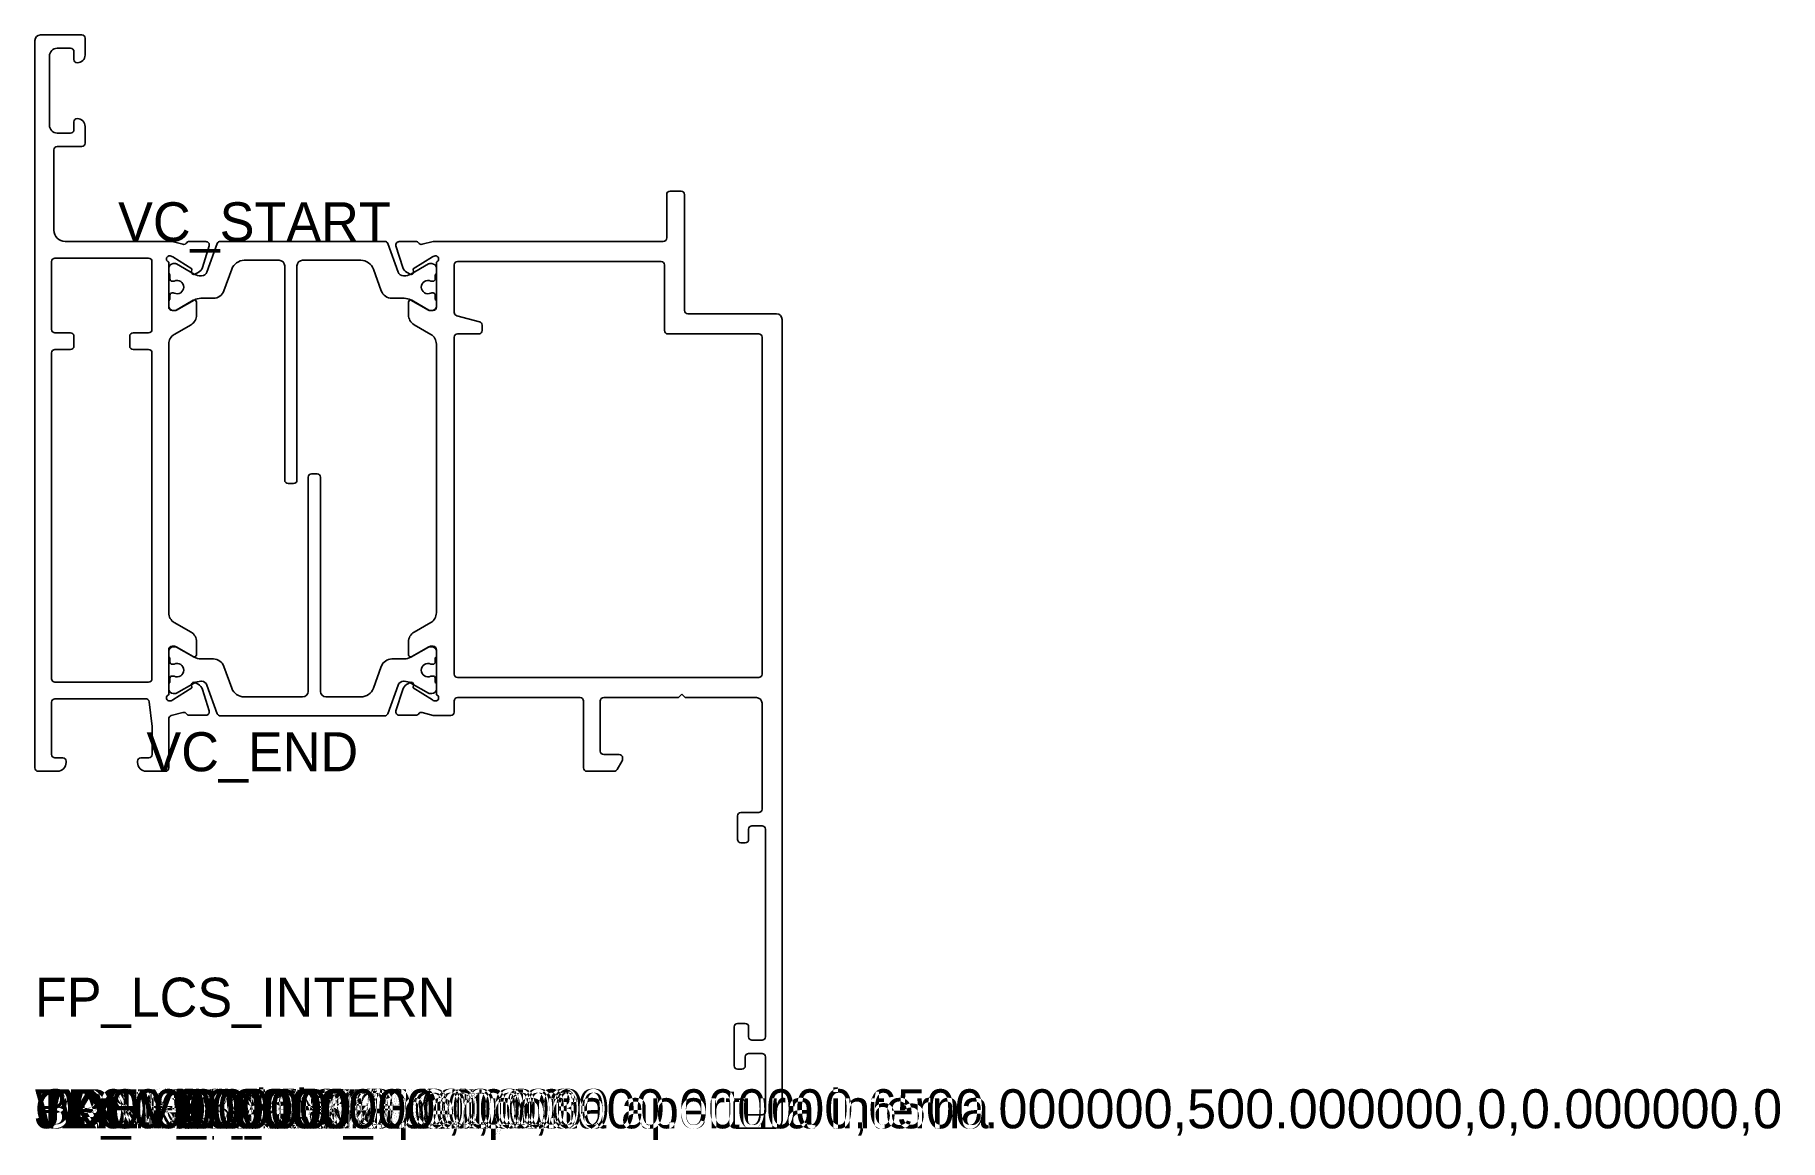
# Model space of a CAD drawing. Header units: metres. Extents: x 147 to 304, y 93 to 192.
import ezdxf

# ---------------------------------------------------------------- set-up
doc = ezdxf.new("R2010")
doc.units = ezdxf.units.M

msp = doc.modelspace()

# ---------------------------------------------------------------- linework, layer by layer
for p, q in [((147.20269, 125.871077), (147.20269, 191.072806)), ((147.70269, 191.572806), (151.40269, 191.572806)), ((151.70269, 191.272806), (151.70269, 189.772806)), ((148.50269, 189.672806), (148.50269, 183.472806)), ((150.40269, 190.372806), (149.20269, 190.372806)), ((150.70269, 189.372806), (150.70269, 190.072806)), ((150.70269, 183.072806), (150.70269, 183.772806)), ((151.70269, 183.372806), (151.70269, 181.872806)), ((149.20269, 182.772806), (150.40269, 182.772806)), ((151.40269, 181.572806), (149.20269, 181.572806)), ((148.90269, 181.272806), (148.90269, 174.071077)), ((203.852948, 177.271077), (203.852948, 173.371077)), ((205.152948, 177.571077), (204.152948, 177.571077)), ((205.452948, 166.871077), (205.452948, 177.271077)), ((149.90269, 173.071077), (159.425263, 173.071077)), ((159.501727, 173.061169), (159.425263, 173.071077)), ((159.501727, 173.061169), (160.46393, 172.807546)), ((160.98966, 173.046592), (162.540754, 173.046592)), ((162.827024, 172.656871), (162.225059, 170.736202)), ((163.55903, 172.873683), (162.630127, 170.321542)), ((178.564959, 173.071077), (163.840938, 173.071077)), ((179.77577, 170.321542), (178.846866, 172.873683)), ((179.578873, 172.656871), (180.180837, 170.736202)), ((181.416236, 173.046592), (179.865142, 173.046592)), ((182.904169, 173.061169), (181.941966, 172.807546)), ((182.980633, 173.071077), (182.904169, 173.061169)), ((203.552948, 173.071077), (182.980633, 173.071077)), ((148.70269, 171.271077), (148.70269, 165.171077)), ((157.4022, 171.571077), (149.00269, 171.571077)), ((157.7022, 165.171077), (157.7022, 171.271077)), ((159.24123, 171.771077), (159.202948, 171.771077)), ((159.202948, 171.205392), (159.202948, 167.171077)), ((159.202948, 170.671077), (159.202948, 170.244282)), ((161.270838, 170.593601), (159.562741, 171.677664)), ((159.809393, 171.071077), (159.602948, 171.071077)), ((161.491281, 170.131654), (159.909337, 171.044314)), ((161.258741, 170.305179), (161.270838, 170.593601)), ((164.142468, 168.629057), (164.8531, 170.581501)), ((165.980731, 171.371077), (169.102954, 171.371077)), ((169.602954, 170.871077), (169.602954, 151.671077)), ((170.702954, 151.671077), (170.702954, 170.871077)), ((171.202954, 171.371077), (176.425166, 171.371077)), ((177.552797, 170.581501), (178.263429, 168.629057)), ((182.496559, 171.044314), (180.914616, 170.131654)), ((181.135058, 170.593601), (182.843155, 171.677664)), ((181.147155, 170.305179), (181.135058, 170.593601)), ((182.802948, 171.071077), (182.596504, 171.071077)), ((183.164666, 171.771077), (183.202948, 171.771077)), ((183.202948, 171.205392), (183.202948, 167.171077)), ((183.202948, 170.244282), (183.202948, 170.671077)), ((184.802948, 166.697943), (184.802948, 170.971077)), ((185.102948, 171.271077), (203.352948, 171.271077)), ((203.652948, 170.971077), (203.652948, 165.071077)), ((159.302948, 170.071077), (159.302948, 169.696077)), ((159.502948, 169.496077), (159.614754, 169.496077)), ((159.614754, 169.496077), (159.699303, 169.514827)), ((161.83229, 170.266484), (161.551219, 170.119555)), ((162.153011, 169.971077), (162.090948, 169.971077)), ((180.314949, 169.971077), (180.252885, 169.971077)), ((180.573607, 170.266484), (180.854677, 170.119555)), ((182.706594, 169.514827), (182.791142, 169.496077)), ((182.791142, 169.496077), (182.902948, 169.496077)), ((183.102948, 169.696077), (183.102948, 170.071077)), ((159.202948, 167.697872), (159.202948, 167.271077)), ((159.302948, 168.246077), (159.302948, 167.871077)), ((159.614754, 168.446077), (159.502948, 168.446077)), ((159.699303, 168.427327), (159.614754, 168.446077)), ((159.872563, 166.911269), (161.402948, 167.794837)), ((159.909337, 166.89784), (161.491281, 167.8105)), ((161.702948, 167.621632), (161.702948, 166.466932)), ((162.090948, 167.971077), (163.202775, 167.971077)), ((179.203121, 167.971077), (180.314949, 167.971077)), ((180.702948, 167.621632), (180.702948, 166.466932)), ((180.914616, 167.8105), (182.496559, 166.89784)), ((182.533333, 166.911269), (181.002948, 167.794837)), ((182.791142, 168.446077), (182.706594, 168.427327)), ((182.902948, 168.446077), (182.791142, 168.446077)), ((183.102948, 167.871077), (183.102948, 168.246077)), ((183.202948, 167.271077), (183.202948, 167.697872)), ((159.502948, 166.871077), (159.722563, 166.871077)), ((159.602948, 166.871077), (159.809393, 166.871077)), ((182.596504, 166.871077), (182.802948, 166.871077)), ((182.902948, 166.871077), (182.683333, 166.871077)), ((187.080594, 165.857452), (185.025303, 166.408165)), ((213.702948, 166.571077), (205.752948, 166.571077)), ((214.202948, 94.271077), (214.202948, 166.071077)), ((149.00269, 164.871077), (150.40269, 164.871077)), ((150.70269, 164.571077), (150.70269, 163.671077)), ((155.7022, 163.671077), (155.7022, 164.571077)), ((156.0022, 164.871077), (157.4022, 164.871077)), ((161.202948, 165.600906), (159.702948, 164.734881)), ((181.202948, 165.600906), (182.702948, 164.734881)), ((184.802948, 134.271077), (184.802948, 164.471077)), ((185.102948, 164.771077), (187.002948, 164.771077)), ((187.302948, 165.071077), (187.302948, 165.567674)), ((203.952948, 164.771077), (212.102948, 164.771077)), ((212.402948, 164.471077), (212.402948, 134.271077)), ((148.70269, 163.071077), (148.70269, 133.871077)), ((150.40269, 163.371077), (149.00269, 163.371077)), ((157.4022, 163.371077), (156.0022, 163.371077)), ((157.7022, 133.871077), (157.7022, 163.071077)), ((159.202948, 163.868856), (159.202948, 139.773298)), ((183.202948, 163.868856), (183.202948, 139.773298)), ((171.702942, 151.936106), (171.702942, 132.736106)), ((172.502942, 152.236106), (172.002942, 152.236106)), ((172.802942, 132.736106), (172.802942, 151.936106)), ((169.902954, 151.371077), (170.402954, 151.371077)), ((159.702948, 138.907273), (161.202948, 138.041248)), ((182.702948, 138.907273), (181.202948, 138.041248)), ((159.202948, 136.471077), (159.202948, 132.436762)), ((159.202948, 136.336106), (159.202948, 135.909311)), ((159.722563, 136.771077), (159.502948, 136.771077)), ((159.809393, 136.736106), (159.602948, 136.736106)), ((161.402948, 135.847317), (159.872563, 136.730885)), ((161.491281, 135.796684), (159.909337, 136.709343)), ((161.702948, 137.175222), (161.702948, 136.020522)), ((180.702948, 137.175222), (180.702948, 136.020522)), ((182.496559, 136.709343), (180.914616, 135.796684)), ((181.002948, 135.847317), (182.533333, 136.730885)), ((182.802948, 136.736106), (182.596504, 136.736106)), ((182.683333, 136.771077), (182.902948, 136.771077)), ((183.202948, 136.471077), (183.202948, 132.436762)), ((183.202948, 135.909311), (183.202948, 136.336106)), ((159.302948, 135.736106), (159.302948, 135.361106)), ((159.502948, 135.161106), (159.614754, 135.161106)), ((159.614754, 135.161106), (159.699303, 135.179856)), ((163.202775, 135.636106), (162.090948, 135.636106)), ((164.8531, 133.025682), (164.142468, 134.978126)), ((178.263429, 134.978126), (177.552797, 133.025682)), ((180.314949, 135.636106), (179.203121, 135.636106)), ((182.706594, 135.179856), (182.791142, 135.161106)), ((182.791142, 135.161106), (182.902948, 135.161106)), ((183.102948, 135.361106), (183.102948, 135.736106)), ((149.00269, 133.571077), (157.4022, 133.571077)), ((159.202948, 133.362901), (159.202948, 132.936106)), ((159.302948, 133.911106), (159.302948, 133.536106)), ((159.614754, 134.111106), (159.502948, 134.111106)), ((159.562741, 131.96449), (161.270838, 133.048553)), ((159.699303, 134.092356), (159.614754, 134.111106)), ((159.909337, 132.562869), (161.491281, 133.475529)), ((161.270838, 133.048553), (161.258741, 133.336975)), ((161.551219, 133.522599), (161.83229, 133.37567)), ((162.090948, 133.636106), (162.153011, 133.636106)), ((162.630127, 133.285641), (163.55903, 130.7335)), ((178.846866, 130.7335), (179.77577, 133.285641)), ((180.252885, 133.636106), (180.314949, 133.636106)), ((180.854677, 133.522599), (180.573607, 133.37567)), ((180.914616, 133.475529), (182.496559, 132.562869)), ((181.135058, 133.048553), (181.147155, 133.336975)), ((182.843155, 131.96449), (181.135058, 133.048553)), ((182.791142, 134.111106), (182.706594, 134.092356)), ((182.902948, 134.111106), (182.791142, 134.111106)), ((183.102948, 133.536106), (183.102948, 133.911106)), ((183.202948, 132.936106), (183.202948, 133.362901)), ((212.102948, 133.971077), (185.102948, 133.971077)), ((148.70269, 131.771077), (148.70269, 127.071077)), ((157.141047, 132.071077), (149.00269, 132.071077)), ((157.7072, 129.571077), (157.43891, 131.806821)), ((159.202948, 131.871077), (159.24123, 131.871077)), ((159.602948, 132.536106), (159.809393, 132.536106)), ((162.225059, 132.905952), (162.827024, 130.985283)), ((171.202942, 132.236106), (165.980731, 132.236106)), ((176.425166, 132.236106), (173.302942, 132.236106)), ((180.180837, 132.905952), (179.578873, 130.985283)), ((182.596504, 132.536106), (182.802948, 132.536106)), ((183.202948, 131.871077), (183.164666, 131.871077)), ((184.802948, 130.871077), (184.802948, 131.872188)), ((185.102948, 132.172188), (196.102948, 132.172188)), ((196.402948, 131.872188), (196.402948, 125.871077)), ((197.902948, 127.371077), (197.902948, 131.872188)), ((198.202948, 132.172188), (204.902948, 132.172188)), ((204.902948, 132.172188), (205.202948, 132.472188)), ((205.202948, 132.472188), (205.502948, 132.172188)), ((205.502948, 132.172188), (211.902948, 132.172188)), ((212.402948, 131.672188), (212.402948, 122.171077)), ((159.202948, 130.271077), (159.202707, 125.871061)), ((160.46393, 130.834608), (159.426484, 130.561152)), ((162.540754, 130.595562), (160.98966, 130.595562)), ((163.840938, 130.536106), (178.564959, 130.536106)), ((179.865142, 130.595562), (181.416236, 130.595562)), ((181.941966, 130.834608), (182.904169, 130.580985)), ((182.904169, 130.580985), (182.980633, 130.571077)), ((182.980633, 130.571077), (184.502948, 130.571077)), ((157.7072, 127.071077), (157.7072, 129.571077)), ((149.00269, 126.771077), (149.70269, 126.771077)), ((156.70269, 126.771077), (157.4072, 126.771077)), ((199.602948, 127.071077), (198.202948, 127.071077)), ((199.902948, 126.651462), (199.902948, 126.771077)), ((149.20269, 125.571077), (147.50269, 125.571077)), ((150.00269, 126.471077), (150.00269, 126.371077)), ((156.40269, 126.371077), (156.40269, 126.471077)), ((158.902707, 125.571077), (157.20269, 125.571077)), ((196.702948, 125.571077), (199.152393, 125.571077)), ((199.4122, 125.721077), (199.862756, 126.501462)), ((210.202948, 121.571077), (210.202948, 119.471077)), ((212.102948, 121.871077), (210.502948, 121.871077)), ((211.502948, 120.671077), (212.402948, 120.671077)), ((210.502948, 119.171077), (210.902948, 119.171077)), ((211.202948, 119.471077), (211.202948, 120.371077)), ((212.702948, 120.371077), (212.702948, 101.771077)), ((209.902948, 102.671077), (209.902948, 99.171077)), ((210.902948, 102.971077), (210.202948, 102.971077)), ((211.202948, 101.771077), (211.202948, 102.671077)), ((211.202948, 100.271077), (212.402948, 100.271077)), ((212.402948, 101.471077), (211.502948, 101.471077)), ((210.202948, 98.871077), (210.602948, 98.871077)), ((210.902948, 99.171077), (210.902948, 99.971077)), ((212.702948, 99.971077), (212.702948, 95.071077)), ((209.902948, 95.871077), (209.902948, 93.871077)), ((210.602948, 96.171077), (210.202948, 96.171077)), ((210.902948, 95.071077), (210.902948, 95.871077)), ((212.402948, 94.771077), (211.202948, 94.771077)), ((210.202948, 93.571077), (213.502948, 93.571077))]:
    msp.add_line(p, q)
for centre, radius, start, end in [((147.70269, 191.072806), 0.5, 90, 180), ((151.40269, 191.272806), 0.3, 360, 90), ((149.20269, 189.672806), 0.7, 90, 180), ((150.40269, 190.072806), 0.3, 360, 90), ((151.00269, 189.372806), 0.3, 180, 270), ((151.00269, 189.772806), 0.7, 270, 360), ((149.20269, 183.472806), 0.7, 180, 270), ((151.00269, 183.772806), 0.3, 90, 180), ((151.00269, 183.372806), 0.7, 360, 90), ((149.20269, 181.272806), 0.3, 90, 180), ((150.40269, 183.072806), 0.3, 270, 360), ((151.40269, 181.872806), 0.3, 270, 360), ((204.152948, 177.271077), 0.3, 90, 180), ((205.152948, 177.271077), 0.3, 360, 90), ((149.90269, 174.071077), 1, 180, 270), ((160.553651, 173.093816), 0.3, 252.598279, 330.367342), ((160.988258, 172.846597), 0.2, 90, 150.367342), ((162.540754, 172.746592), 0.3, 342.598279, 90), ((163.840938, 172.771077), 0.3, 90, 160), ((178.564959, 172.771077), 0.3, 20, 90), ((179.865142, 172.746592), 0.3, 90, 197.401721), ((181.417639, 172.846597), 0.2, 29.632658, 90), ((181.852245, 173.093816), 0.3, 209.632658, 287.401721), ((203.552948, 173.371077), 0.3, 270, 360), ((149.00269, 171.271077), 0.3, 90, 180), ((157.4022, 171.271077), 0.3, 360, 90), ((159.302948, 171.488234), 0.3, 109.471221, 250.528779), ((159.602948, 170.671077), 0.4, 90, 180), ((159.24123, 171.171077), 0.6, 57.598279, 90), ((159.809393, 170.871077), 0.2, 60.018361, 90), ((161.461674, 170.975458), 0.8, 297.598279, 342.598279), ((165.980731, 170.171077), 1.2, 90, 160), ((169.102954, 170.871077), 0.5, 360, 90), ((171.202954, 170.871077), 0.5, 90, 180), ((176.425166, 170.171077), 1.2, 20, 90), ((180.944222, 170.975458), 0.8, 197.401721, 242.401721), ((182.596504, 170.871077), 0.2, 90, 119.981639), ((182.802948, 170.671077), 0.4, 360, 90), ((183.164666, 171.171077), 0.6, 90, 122.401721), ((183.102948, 171.488234), 0.3, 289.471221, 70.528779), ((185.102948, 170.971077), 0.3, 90, 180), ((203.352948, 170.971077), 0.3, 360, 90), ((159.402948, 170.244282), 0.2, 180, 240), ((159.502948, 169.696077), 0.2, 180, 270), ((159.952948, 168.971077), 0.6, 360, 115.007833), ((161.458565, 170.296798), 0.2, 180, 297.598279), ((162.090948, 171.171077), 1.2, 240.018361, 270), ((162.153011, 170.471077), 0.5, 270, 342.598279), ((180.252885, 170.471077), 0.5, 197.401721, 270), ((180.314949, 171.171077), 1.2, 270, 299.981639), ((180.947331, 170.296798), 0.2, 242.401721, 360), ((182.452948, 168.971077), 0.6, 64.992167, 180), ((182.902948, 169.696077), 0.2, 270, 360), ((183.002948, 170.244282), 0.2, 300, 360), ((159.402948, 167.697872), 0.2, 120, 180), ((159.502948, 168.246077), 0.2, 90, 180), ((159.952948, 168.971077), 0.6, 244.992167, 360), ((161.502948, 167.621632), 0.2, 360, 120), ((162.090948, 166.771077), 1.2, 90, 119.981639), ((163.202775, 168.971077), 1, 270, 340), ((179.203121, 168.971077), 1, 200, 270), ((180.314949, 166.771077), 1.2, 60.018361, 90), ((180.902948, 167.621632), 0.2, 60, 180), ((182.452948, 168.971077), 0.6, 180, 295.007833), ((182.902948, 168.246077), 0.2, 360, 90), ((183.002948, 167.697872), 0.2, 360, 60), ((159.602948, 167.271077), 0.4, 180, 270), ((159.502948, 167.171077), 0.3, 180, 270), ((159.722563, 167.171077), 0.3, 270, 300), ((159.809393, 167.071077), 0.2, 270, 299.981639), ((160.702948, 166.466932), 1, 300.000001, 360), ((181.702948, 166.466932), 1, 180, 240), ((182.596504, 167.071077), 0.2, 240.018361, 270), ((182.683333, 167.171077), 0.3, 240, 270), ((182.802948, 167.271077), 0.4, 270, 360), ((182.902948, 167.171077), 0.3, 270, 360), ((185.102948, 166.697943), 0.3, 180, 255), ((205.752948, 166.871077), 0.3, 180, 270), ((213.702948, 166.071077), 0.5, 360, 90), ((149.00269, 165.171077), 0.3, 180, 270), ((150.40269, 164.571077), 0.3, 360, 90), ((156.0022, 164.571077), 0.3, 90, 180), ((157.4022, 165.171077), 0.3, 270, 360), ((160.202948, 163.868856), 1, 120.000001, 180), ((182.202948, 163.868856), 1, 360, 60), ((185.102948, 164.471077), 0.3, 90, 180), ((187.002948, 165.071077), 0.3, 270, 360), ((187.002948, 165.567674), 0.3, 360, 75), ((203.952948, 165.071077), 0.3, 180, 270), ((212.102948, 164.471077), 0.3, 360, 90), ((149.00269, 163.071077), 0.3, 90, 180), ((150.40269, 163.671077), 0.3, 270, 360), ((156.0022, 163.671077), 0.3, 180, 270), ((157.4022, 163.071077), 0.3, 360, 90), ((172.002942, 151.936106), 0.3, 90, 180), ((172.502942, 151.936106), 0.3, 360, 90), ((169.902954, 151.671077), 0.3, 180, 270), ((170.402954, 151.671077), 0.3, 270, 360), ((160.202948, 139.773298), 1, 180, 240.000001), ((182.202948, 139.773298), 1, 300, 360), ((160.702948, 137.175222), 1, 360, 60.000001), ((181.702948, 137.175222), 1, 120, 180), ((159.502948, 136.471077), 0.3, 90, 180), ((159.602948, 136.336106), 0.4, 90, 180), ((159.722563, 136.471077), 0.3, 60, 90), ((159.809393, 136.536106), 0.2, 60.018361, 90), ((182.596504, 136.536106), 0.2, 90, 119.981639), ((182.683333, 136.471077), 0.3, 90, 120), ((182.802948, 136.336106), 0.4, 360, 90), ((182.902948, 136.471077), 0.3, 360, 90), ((159.402948, 135.909311), 0.2, 180, 240), ((159.502948, 135.361106), 0.2, 180, 270), ((159.952948, 134.636106), 0.6, 360, 115.007833), ((159.952948, 134.636106), 0.6, 244.992167, 360), ((161.502948, 136.020522), 0.2, 240, 360), ((162.090948, 136.836106), 1.2, 240.018361, 270), ((163.202775, 134.636106), 1, 20, 90), ((179.203121, 134.636106), 1, 90, 160), ((180.314949, 136.836106), 1.2, 270, 299.981639), ((180.902948, 136.020522), 0.2, 180, 300), ((182.452948, 134.636106), 0.6, 64.992167, 180), ((182.452948, 134.636106), 0.6, 180, 295.007833), ((182.902948, 135.361106), 0.2, 270, 360), ((183.002948, 135.909311), 0.2, 300, 360), ((149.00269, 133.871077), 0.3, 180, 270), ((157.4022, 133.871077), 0.3, 270, 360), ((159.402948, 133.362901), 0.2, 120, 180), ((159.502948, 133.911106), 0.2, 90, 180), ((161.458565, 133.345356), 0.2, 62.401721, 180), ((162.090948, 132.436106), 1.2, 90, 119.981639), ((161.461674, 132.666696), 0.8, 17.401721, 62.401721), ((162.153011, 133.136106), 0.5, 17.401721, 90), ((165.980731, 133.436106), 1.2, 200, 270), ((176.425166, 133.436106), 1.2, 270, 340), ((180.252885, 133.136106), 0.5, 90, 162.598279), ((180.944222, 132.666696), 0.8, 117.598279, 162.598279), ((180.314949, 132.436106), 1.2, 60.018361, 90), ((180.947331, 133.345356), 0.2, 360, 117.598279), ((182.902948, 133.911106), 0.2, 360, 90), ((183.002948, 133.362901), 0.2, 360, 60), ((185.102948, 134.271077), 0.3, 180, 270), ((212.102948, 134.271077), 0.3, 270, 360), ((149.00269, 131.771077), 0.3, 90, 180), ((157.141047, 131.771077), 0.3, 6.842773, 90), ((159.302948, 132.15392), 0.3, 109.471221, 250.528779), ((159.602948, 132.936106), 0.4, 180, 270), ((159.24123, 132.471077), 0.6, 270, 302.401721), ((159.809393, 132.736106), 0.2, 270, 299.981639), ((171.202942, 132.736106), 0.5, 270, 360), ((173.302942, 132.736106), 0.5, 180, 270), ((182.596504, 132.736106), 0.2, 240.018361, 270), ((182.802948, 132.936106), 0.4, 270, 360), ((183.164666, 132.471077), 0.6, 237.598279, 270), ((183.102948, 132.15392), 0.3, 289.471221, 70.528779), ((185.102948, 131.872188), 0.3, 90, 180), ((196.102948, 131.872188), 0.3, 360, 90), ((198.202948, 131.872188), 0.3, 90, 180), ((211.902948, 131.672188), 0.5, 360, 90), ((159.502948, 130.271061), 0.3, 104.766462, 180), ((160.553651, 130.548338), 0.3, 29.632658, 107.401721), ((160.988258, 130.795557), 0.2, 209.632658, 270), ((162.540754, 130.895562), 0.3, 270, 17.401721), ((163.840938, 130.836106), 0.3, 200, 270), ((178.564959, 130.836106), 0.3, 270, 340), ((179.865142, 130.895562), 0.3, 162.598279, 270), ((181.417639, 130.795557), 0.2, 270, 330.367342), ((181.852245, 130.548338), 0.3, 72.598279, 150.367342), ((184.502948, 130.871077), 0.3, 270, 360), ((149.00269, 127.071077), 0.3, 180, 270), ((149.70269, 126.471077), 0.3, 360, 90), ((156.70269, 126.471077), 0.3, 90, 180), ((157.4072, 127.071077), 0.3, 270, 360), ((198.202948, 127.371077), 0.3, 180, 270), ((199.602948, 126.771077), 0.3, 360, 90), ((147.50269, 125.871077), 0.3, 180, 270), ((149.20269, 126.371077), 0.8, 270, 360), ((157.20269, 126.371077), 0.8, 180, 270), ((158.902707, 125.871077), 0.3, 270, 360), ((196.702948, 125.871077), 0.3, 180, 270), ((199.152393, 125.871077), 0.3, 270, 330), ((199.602948, 126.651462), 0.3, 330, 360), ((212.102948, 122.171077), 0.3, 270, 360), ((210.502948, 121.571077), 0.3, 90, 180), ((211.502948, 120.371077), 0.3, 90, 180), ((212.402948, 120.371077), 0.3, 360, 90), ((210.502948, 119.471077), 0.3, 180, 270), ((210.902948, 119.471077), 0.3, 270, 360), ((210.202948, 102.671077), 0.3, 90, 180), ((210.902948, 102.671077), 0.3, 360, 90), ((211.502948, 101.771077), 0.3, 180, 270), ((212.402948, 101.771077), 0.3, 270, 360), ((211.202948, 99.971077), 0.3, 90, 180), ((212.402948, 99.971077), 0.3, 360, 90), ((210.202948, 99.171077), 0.3, 180, 270), ((210.602948, 99.171077), 0.3, 270, 360), ((210.202948, 95.871077), 0.3, 90, 180), ((210.602948, 95.871077), 0.3, 360, 90), ((211.202948, 95.071077), 0.3, 180, 270), ((212.402948, 95.071077), 0.3, 270, 360), ((213.502948, 94.271077), 0.7, 270, 360), ((210.202948, 93.871077), 0.3, 180, 270)]:
    msp.add_arc(centre, radius, start, end)

# ---------------------------------------------------------------- texts
for tag, p in [('VC_START', (154.663977, 173.071077)), ('VC_END', (157.20269, 125.571077)), ('FP_LCS_INTERN', (147.20269, 103.571077)), ('WY:0.000000', (147.20269, 93.571077)), ('WX:0.000000', (147.20269, 93.571077)), ('WY:0.000000', (147.20269, 93.571077)), ('JY:0.000000', (147.20269, 93.571077)), ('JX:0.000000', (147.20269, 93.571077)), ('JY:0.000000', (147.20269, 93.571077)), ('TDEV:0.000000', (147.20269, 93.571077)), ('TDEV2:0.000000', (147.20269, 93.571077)), ('TDEV3:0.000000', (147.20269, 93.571077)), ('TDEV4:0.000000', (147.20269, 93.571077)), ('TDEV5:0.000000', (147.20269, 93.571077)), ('OPTI:500.000000,1,0,3000.000000,6500.000000,500.000000,0,0.000000,0', (147.20269, 93.571077)), ('GLASS_MIN:0.000000', (147.20269, 93.571077)), ('GLASS_MAX:0.000000', (147.20269, 93.571077)), ('DESC:Telaio Z per porta apertura interna', (147.20269, 93.571077)), ('DENS:1.880000', (147.20269, 93.571077)), ('FRONT_VIEW', (147.20269, 93.571077)), ('BL01:6800.000000,,1', (147.20269, 93.571077)), ('PANE_WIDTH:0.000000', (147.20269, 93.571077)), ('FP_LCS_ORIG', (147.20269, 93.571077)), ('FP_LCS_HOT', (157.20269, 93.571077))]:
    msp.add_attdef(tag, p, '', height=3.5)

doc.saveas('drawing.dxf')
